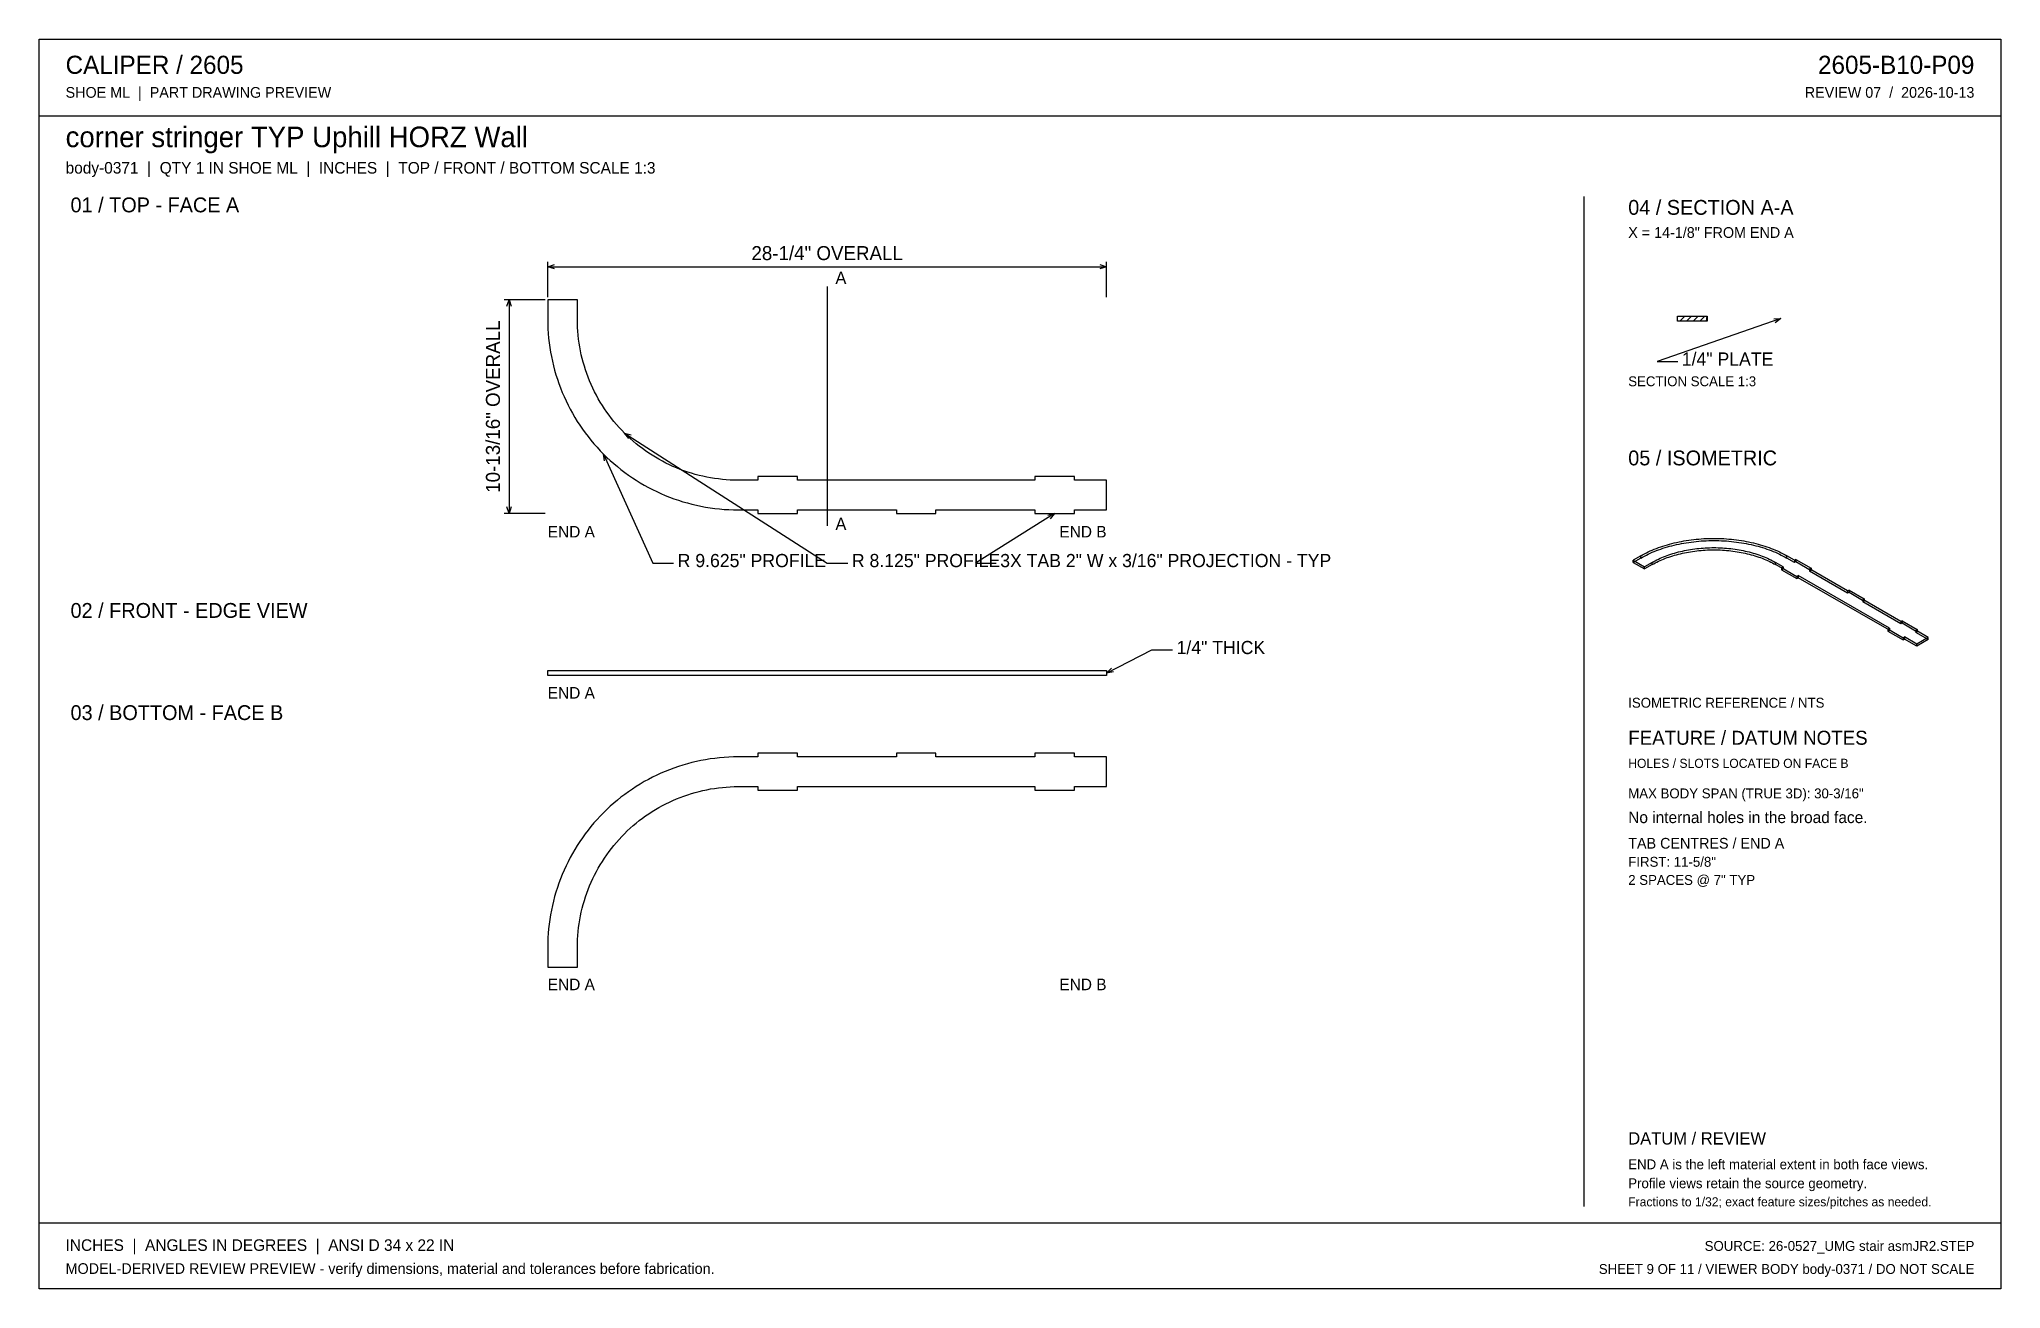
# Model space of a CAD drawing. Header units: inches. Extents: x 1.4 to 100.6, y 1.4 to 64.6.
import ezdxf
from ezdxf.enums import TextEntityAlignment as Align

# ---------------------------------------------------------------- set-up
doc = ezdxf.new("R2010")
doc.units = ezdxf.units.IN
doc.header["$MEASUREMENT"] = 0

msp = doc.modelspace()

# ---------------------------------------------------------------- linework, layer by layer
at = {"layer": 'ANNOTATION'}
for p, q in [((27.125, 51.542), (27.125, 53.333)), ((27.125, 53.083), (27.458, 53.188)), ((27.125, 53.083), (55.375, 53.083)), ((27.458, 52.979), (27.125, 53.083)), ((55.042, 53.188), (55.375, 53.083)), ((55.375, 53.083), (55.042, 52.979)), ((55.375, 51.542), (55.375, 53.333)), ((41.25, 52.083), (41.25, 39.979)), ((27, 51.417), (24.917, 51.417)), ((25.062, 51.083), (25.167, 51.417)), ((25.167, 51.417), (25.167, 40.604)), ((25.167, 51.417), (25.271, 51.083)), ((89.458, 50.458), (83.208, 48.292)), ((89.109, 50.448), (89.458, 50.458)), ((89.458, 50.458), (89.178, 50.251)), ((83.208, 48.292), (84.25, 48.292)), ((31.005, 44.671), (41.25, 38.104)), ((31.229, 44.404), (31.005, 44.671)), ((31.005, 44.671), (31.342, 44.579)), ((29.944, 43.611), (32.444, 38.104)), ((29.987, 43.264), (29.944, 43.611)), ((29.944, 43.611), (30.177, 43.35)), ((25.167, 40.604), (25.062, 40.937)), ((25.271, 40.937), (25.167, 40.604)), ((27, 40.604), (24.917, 40.604)), ((52.75, 40.604), (48.75, 38.104)), ((52.412, 40.516), (52.75, 40.604)), ((52.75, 40.604), (52.523, 40.339)), ((32.444, 38.104), (33.486, 38.104)), ((41.25, 38.104), (42.292, 38.104)), ((48.75, 38.104), (49.792, 38.104)), ((55.375, 32.542), (57.667, 33.708)), ((55.375, 32.542), (55.625, 32.786)), ((57.667, 33.708), (58.708, 33.708)), ((55.719, 32.6), (55.375, 32.542))]:
    msp.add_line(p, q, dxfattribs=at)
at = {"layer": 'OUTLINE'}
for p, q in [((1.417, 64.583), (100.583, 64.583)), ((1.417, 1.417), (1.417, 64.583)), ((100.583, 64.583), (100.583, 1.417)), ((1.417, 60.708), (100.583, 60.708)), ((79.5, 56.625), (79.5, 5.583)), ((28.625, 51.417), (27.125, 51.417)), ((27.125, 51.417), (27.125, 50.417)), ((28.625, 50.417), (28.625, 51.417)), ((84.24, 50.583), (85.74, 50.583)), ((84.24, 50.333), (84.24, 50.583)), ((84.365, 50.333), (84.615, 50.583)), ((84.698, 50.333), (84.948, 50.583)), ((85.031, 50.333), (85.281, 50.583)), ((85.365, 50.333), (85.615, 50.583)), ((85.698, 50.333), (85.74, 50.583)), ((85.74, 50.583), (85.74, 50.333)), ((27.125, 50.417), (27.128, 50.18)), ((27.128, 50.18), (27.137, 49.944)), ((27.137, 49.944), (27.151, 49.709)), ((27.151, 49.709), (27.171, 49.473)), ((28.627, 50.217), (28.625, 50.417)), ((28.635, 50.018), (28.627, 50.217)), ((28.647, 49.819), (28.635, 50.018)), ((28.664, 49.62), (28.647, 49.819)), ((28.686, 49.422), (28.664, 49.62)), ((85.74, 50.333), (84.24, 50.333)), ((27.171, 49.473), (27.197, 49.238)), ((27.197, 49.238), (27.229, 49.004)), ((27.229, 49.004), (27.267, 48.771)), ((27.267, 48.771), (27.31, 48.539)), ((28.713, 49.224), (28.686, 49.422)), ((28.745, 49.028), (28.713, 49.224)), ((28.781, 48.832), (28.745, 49.028)), ((28.822, 48.636), (28.781, 48.832)), ((28.868, 48.442), (28.822, 48.636)), ((27.31, 48.539), (27.359, 48.308)), ((27.359, 48.308), (27.413, 48.078)), ((27.413, 48.078), (27.474, 47.85)), ((27.474, 47.85), (27.539, 47.623)), ((27.539, 47.623), (27.611, 47.397)), ((28.919, 48.25), (28.868, 48.442)), ((28.975, 48.058), (28.919, 48.25)), ((29.035, 47.868), (28.975, 48.058)), ((29.1, 47.679), (29.035, 47.868)), ((29.169, 47.493), (29.1, 47.679)), ((27.611, 47.397), (27.688, 47.174)), ((27.688, 47.174), (27.77, 46.953)), ((27.77, 46.953), (27.858, 46.733)), ((27.858, 46.733), (27.951, 46.516)), ((29.243, 47.307), (29.169, 47.493)), ((29.322, 47.124), (29.243, 47.307)), ((29.405, 46.943), (29.322, 47.124)), ((29.493, 46.764), (29.405, 46.943)), ((29.584, 46.587), (29.493, 46.764)), ((27.951, 46.516), (28.049, 46.301)), ((28.049, 46.301), (28.153, 46.089)), ((28.153, 46.089), (28.262, 45.879)), ((28.262, 45.879), (28.375, 45.673)), ((28.375, 45.673), (28.494, 45.468)), ((29.681, 46.412), (29.584, 46.587)), ((29.781, 46.24), (29.681, 46.412)), ((29.886, 46.07), (29.781, 46.24)), ((29.994, 45.903), (29.886, 46.07)), ((30.107, 45.738), (29.994, 45.903)), ((30.224, 45.577), (30.107, 45.738)), ((28.494, 45.468), (28.618, 45.267)), ((28.618, 45.267), (28.747, 45.069)), ((28.747, 45.069), (28.881, 44.875)), ((28.881, 44.875), (29.019, 44.683)), ((29.019, 44.683), (29.162, 44.495)), ((30.345, 45.418), (30.224, 45.577)), ((30.469, 45.262), (30.345, 45.418)), ((30.598, 45.11), (30.469, 45.262)), ((30.73, 44.96), (30.598, 45.11)), ((30.865, 44.814), (30.73, 44.96)), ((31.005, 44.671), (30.865, 44.814)), ((31.147, 44.532), (31.005, 44.671)), ((29.162, 44.495), (29.31, 44.311)), ((29.31, 44.311), (29.462, 44.13)), ((29.462, 44.13), (29.618, 43.953)), ((29.618, 43.953), (29.779, 43.78)), ((29.779, 43.78), (29.944, 43.611)), ((31.294, 44.396), (31.147, 44.532)), ((31.443, 44.264), (31.294, 44.396)), ((31.596, 44.136), (31.443, 44.264)), ((31.751, 44.011), (31.596, 44.136)), ((31.91, 43.891), (31.751, 44.011)), ((32.072, 43.774), (31.91, 43.891)), ((32.236, 43.661), (32.072, 43.774)), ((32.403, 43.552), (32.236, 43.661)), ((29.944, 43.611), (30.113, 43.446)), ((30.113, 43.446), (30.286, 43.285)), ((30.286, 43.285), (30.463, 43.129)), ((30.463, 43.129), (30.644, 42.976)), ((30.644, 42.976), (30.828, 42.829)), ((30.828, 42.829), (31.016, 42.686)), ((31.016, 42.686), (31.208, 42.547)), ((32.573, 43.448), (32.403, 43.552)), ((32.745, 43.347), (32.573, 43.448)), ((32.92, 43.251), (32.745, 43.347)), ((33.097, 43.159), (32.92, 43.251)), ((33.276, 43.072), (33.097, 43.159)), ((33.457, 42.989), (33.276, 43.072)), ((33.641, 42.91), (33.457, 42.989)), ((33.826, 42.836), (33.641, 42.91)), ((34.013, 42.767), (33.826, 42.836)), ((34.201, 42.702), (34.013, 42.767)), ((34.391, 42.642), (34.201, 42.702)), ((31.208, 42.547), (31.403, 42.414)), ((31.403, 42.414), (31.601, 42.285)), ((31.601, 42.285), (31.802, 42.161)), ((31.802, 42.161), (32.006, 42.042)), ((32.006, 42.042), (32.213, 41.928)), ((32.213, 41.928), (32.422, 41.819)), ((32.422, 41.819), (32.635, 41.716)), ((32.635, 41.716), (32.85, 41.617)), ((34.583, 42.586), (34.391, 42.642)), ((34.776, 42.535), (34.583, 42.586)), ((34.97, 42.489), (34.776, 42.535)), ((35.165, 42.448), (34.97, 42.489)), ((35.361, 42.411), (35.165, 42.448)), ((35.558, 42.38), (35.361, 42.411)), ((35.755, 42.353), (35.558, 42.38)), ((35.954, 42.331), (35.755, 42.353)), ((36.152, 42.314), (35.954, 42.331)), ((36.351, 42.301), (36.152, 42.314)), ((36.551, 42.294), (36.351, 42.301)), ((36.75, 42.292), (36.551, 42.294)), ((37.75, 42.292), (36.75, 42.292)), ((39.75, 42.479), (37.75, 42.479)), ((37.75, 42.479), (37.75, 42.292)), ((39.75, 42.292), (39.75, 42.479)), ((51.75, 42.292), (39.75, 42.292)), ((53.75, 42.479), (51.75, 42.479)), ((51.75, 42.479), (51.75, 42.292)), ((53.75, 42.292), (53.75, 42.479)), ((55.375, 42.292), (53.75, 42.292)), ((55.375, 40.792), (55.375, 42.292)), ((32.85, 41.617), (33.067, 41.524)), ((33.067, 41.524), (33.286, 41.437)), ((33.286, 41.437), (33.507, 41.354)), ((33.507, 41.354), (33.731, 41.277)), ((33.731, 41.277), (33.956, 41.206)), ((33.956, 41.206), (34.183, 41.14)), ((34.183, 41.14), (34.411, 41.08)), ((34.411, 41.08), (34.641, 41.026)), ((34.641, 41.026), (34.872, 40.977)), ((34.872, 40.977), (35.104, 40.933)), ((35.104, 40.933), (35.338, 40.896)), ((35.338, 40.896), (35.572, 40.864)), ((35.572, 40.864), (35.807, 40.838)), ((35.807, 40.838), (36.042, 40.818)), ((36.042, 40.818), (36.278, 40.803)), ((36.278, 40.803), (36.514, 40.795)), ((36.514, 40.795), (36.75, 40.792)), ((36.75, 40.792), (37.75, 40.792)), ((37.75, 40.792), (37.75, 40.604)), ((39.75, 40.604), (39.75, 40.792)), ((39.75, 40.792), (44.75, 40.792)), ((44.75, 40.792), (44.75, 40.604)), ((46.75, 40.604), (46.75, 40.792)), ((46.75, 40.792), (51.75, 40.792)), ((51.75, 40.792), (51.75, 40.604)), ((53.75, 40.604), (53.75, 40.792)), ((53.75, 40.792), (55.375, 40.792)), ((37.75, 40.604), (39.75, 40.604)), ((44.75, 40.604), (46.75, 40.604)), ((51.75, 40.604), (53.75, 40.604)), ((82.763, 38.667), (82.864, 38.713)), ((82.864, 38.713), (82.966, 38.758)), ((82.966, 38.758), (83.069, 38.801)), ((82.966, 38.647), (83.069, 38.69)), ((83.069, 38.801), (83.175, 38.843)), ((83.069, 38.69), (83.175, 38.732)), ((83.175, 38.843), (83.283, 38.883)), ((83.175, 38.732), (83.283, 38.773)), ((83.283, 38.883), (83.392, 38.922)), ((83.283, 38.773), (83.392, 38.811)), ((83.392, 38.922), (83.503, 38.959)), ((83.392, 38.811), (83.503, 38.849)), ((83.503, 38.959), (83.615, 38.995)), ((83.503, 38.849), (83.615, 38.884)), ((83.615, 38.995), (83.729, 39.029)), ((83.615, 38.884), (83.729, 38.918)), ((83.729, 39.029), (83.844, 39.062)), ((83.729, 38.918), (83.844, 38.951)), ((83.844, 39.062), (83.96, 39.093)), ((83.844, 38.951), (83.96, 38.982)), ((83.96, 39.093), (84.078, 39.122)), ((83.96, 38.982), (84.078, 39.011)), ((84.078, 39.122), (84.197, 39.149)), ((84.078, 39.011), (84.197, 39.038)), ((84.197, 39.149), (84.317, 39.175)), ((84.197, 39.038), (84.317, 39.064)), ((84.29, 38.663), (84.39, 38.688)), ((84.317, 39.175), (84.439, 39.199)), ((84.317, 39.064), (84.439, 39.088)), ((84.39, 38.688), (84.49, 38.711)), ((84.439, 39.199), (84.561, 39.221)), ((84.439, 39.088), (84.561, 39.111)), ((84.49, 38.711), (84.592, 38.732)), ((84.561, 39.221), (84.684, 39.242)), ((84.561, 39.111), (84.684, 39.131)), ((84.592, 38.732), (84.694, 38.753)), ((84.684, 39.242), (84.808, 39.261)), ((84.684, 39.131), (84.808, 39.15)), ((84.694, 38.753), (84.797, 38.772)), ((84.797, 38.772), (84.901, 38.789)), ((84.797, 38.661), (84.901, 38.678)), ((84.808, 39.261), (84.933, 39.278)), ((84.808, 39.15), (84.933, 39.167)), ((84.901, 38.789), (85.006, 38.805)), ((84.901, 38.678), (85.006, 38.694)), ((84.933, 39.278), (85.058, 39.293)), ((84.933, 39.167), (85.058, 39.183)), ((85.006, 38.805), (85.111, 38.819)), ((85.006, 38.694), (85.111, 38.709)), ((85.058, 39.293), (85.184, 39.307)), ((85.058, 39.183), (85.184, 39.196)), ((85.111, 38.819), (85.217, 38.832)), ((85.111, 38.709), (85.217, 38.722)), ((85.184, 39.307), (85.311, 39.319)), ((85.184, 39.196), (85.311, 39.208)), ((85.217, 38.832), (85.323, 38.844)), ((85.217, 38.722), (85.323, 38.733)), ((85.311, 39.319), (85.438, 39.329)), ((85.311, 39.208), (85.438, 39.218)), ((85.323, 38.844), (85.43, 38.854)), ((85.323, 38.733), (85.43, 38.743)), ((85.43, 38.854), (85.537, 38.862)), ((85.43, 38.743), (85.537, 38.751)), ((85.438, 39.329), (85.565, 39.337)), ((85.438, 39.218), (85.565, 39.226)), ((85.537, 38.862), (85.645, 38.869)), ((85.537, 38.751), (85.645, 38.758)), ((85.565, 39.337), (85.693, 39.343)), ((85.565, 39.226), (85.693, 39.232)), ((85.645, 38.869), (85.753, 38.874)), ((85.645, 38.758), (85.753, 38.764)), ((85.693, 39.343), (85.821, 39.348)), ((85.693, 39.232), (85.821, 39.237)), ((85.753, 38.874), (85.861, 38.878)), ((85.753, 38.764), (85.861, 38.767)), ((85.821, 39.348), (85.949, 39.35)), ((85.821, 39.237), (85.949, 39.24)), ((85.861, 38.878), (85.969, 38.881)), ((85.861, 38.767), (85.969, 38.77)), ((85.949, 39.35), (86.077, 39.351)), ((85.949, 39.24), (86.077, 39.24)), ((85.969, 38.881), (86.077, 38.881)), ((85.969, 38.77), (86.077, 38.771)), ((86.077, 39.351), (86.205, 39.35)), ((86.077, 39.24), (86.205, 39.24)), ((86.077, 38.881), (86.185, 38.881)), ((86.077, 38.771), (86.185, 38.77)), ((86.185, 38.881), (86.293, 38.878)), ((86.185, 38.77), (86.293, 38.767)), ((86.205, 39.35), (86.333, 39.348)), ((86.205, 39.24), (86.333, 39.237)), ((86.293, 38.878), (86.401, 38.874)), ((86.293, 38.767), (86.401, 38.764)), ((86.333, 39.348), (86.461, 39.343)), ((86.333, 39.237), (86.461, 39.232)), ((86.401, 38.874), (86.509, 38.869)), ((86.401, 38.764), (86.509, 38.758)), ((86.461, 39.343), (86.589, 39.337)), ((86.461, 39.232), (86.589, 39.226)), ((86.509, 38.869), (86.617, 38.862)), ((86.509, 38.758), (86.617, 38.751)), ((86.589, 39.337), (86.716, 39.329)), ((86.589, 39.226), (86.716, 39.218)), ((86.617, 38.862), (86.724, 38.854)), ((86.617, 38.751), (86.724, 38.743)), ((86.716, 39.329), (86.843, 39.319)), ((86.716, 39.218), (86.843, 39.208)), ((86.724, 38.854), (86.831, 38.844)), ((86.724, 38.743), (86.831, 38.733)), ((86.831, 38.844), (86.937, 38.832)), ((86.831, 38.733), (86.937, 38.722)), ((86.843, 39.319), (86.97, 39.307)), ((86.843, 39.208), (86.97, 39.196)), ((86.937, 38.832), (87.043, 38.819)), ((86.937, 38.722), (87.043, 38.709)), ((86.97, 39.307), (87.096, 39.293)), ((86.97, 39.196), (87.096, 39.183)), ((87.043, 38.819), (87.148, 38.805)), ((87.043, 38.709), (87.148, 38.694)), ((87.096, 39.293), (87.221, 39.278)), ((87.096, 39.183), (87.221, 39.167)), ((87.148, 38.805), (87.253, 38.789)), ((87.148, 38.694), (87.253, 38.678)), ((87.221, 39.278), (87.346, 39.261)), ((87.221, 39.167), (87.346, 39.15)), ((87.253, 38.789), (87.357, 38.772)), ((87.253, 38.678), (87.357, 38.661)), ((87.346, 39.261), (87.47, 39.242)), ((87.346, 39.15), (87.47, 39.131)), ((87.357, 38.772), (87.46, 38.753)), ((87.46, 38.753), (87.562, 38.732)), ((87.47, 39.242), (87.593, 39.221)), ((87.47, 39.131), (87.593, 39.111)), ((87.562, 38.732), (87.664, 38.711)), ((87.593, 39.221), (87.715, 39.199)), ((87.593, 39.111), (87.715, 39.088)), ((87.664, 38.711), (87.764, 38.688)), ((87.715, 39.199), (87.836, 39.175)), ((87.715, 39.088), (87.836, 39.064)), ((87.764, 38.688), (87.864, 38.663)), ((87.836, 39.175), (87.957, 39.149)), ((87.836, 39.064), (87.957, 39.038)), ((87.957, 39.149), (88.076, 39.122)), ((87.957, 39.038), (88.076, 39.011)), ((88.076, 39.122), (88.193, 39.093)), ((88.076, 39.011), (88.193, 38.982)), ((88.193, 39.093), (88.31, 39.062)), ((88.193, 38.982), (88.31, 38.951)), ((88.31, 39.062), (88.425, 39.029)), ((88.31, 38.951), (88.425, 38.918)), ((88.425, 39.029), (88.539, 38.995)), ((88.425, 38.918), (88.539, 38.884)), ((88.539, 38.995), (88.651, 38.959)), ((88.539, 38.884), (88.651, 38.849)), ((88.651, 38.959), (88.762, 38.922)), ((88.651, 38.849), (88.762, 38.811)), ((88.762, 38.922), (88.871, 38.883)), ((88.762, 38.811), (88.871, 38.773)), ((88.871, 38.883), (88.979, 38.843)), ((88.871, 38.773), (88.979, 38.732)), ((88.979, 38.843), (89.084, 38.801)), ((88.979, 38.732), (89.084, 38.69)), ((89.084, 38.801), (89.188, 38.758)), ((89.084, 38.69), (89.188, 38.647)), ((89.188, 38.758), (89.29, 38.713)), ((89.29, 38.713), (89.39, 38.667)), ((82.384, 38.468), (82, 38.246)), ((82.384, 38.357), (82, 38.136)), ((82, 38.136), (82, 38.246)), ((82, 38.246), (82.576, 37.914)), ((82, 38.136), (82.576, 37.803)), ((82.384, 38.468), (82.475, 38.52)), ((82.384, 38.357), (82.384, 38.468)), ((82.384, 38.357), (82.475, 38.409)), ((82.475, 38.52), (82.569, 38.57)), ((82.475, 38.409), (82.569, 38.459)), ((82.569, 38.57), (82.665, 38.619)), ((82.569, 38.459), (82.665, 38.508)), ((82.959, 38.136), (82.576, 37.914)), ((82.959, 38.025), (82.576, 37.803)), ((82.576, 37.803), (82.576, 37.914)), ((82.665, 38.619), (82.763, 38.667)), ((82.665, 38.508), (82.763, 38.556)), ((82.763, 38.556), (82.864, 38.602)), ((82.864, 38.602), (82.966, 38.647)), ((82.959, 38.136), (83.037, 38.179)), ((82.959, 38.025), (82.959, 38.136)), ((82.959, 38.025), (83.037, 38.069)), ((83.037, 38.179), (83.116, 38.222)), ((83.037, 38.069), (83.116, 38.111)), ((83.116, 38.222), (83.197, 38.263)), ((83.116, 38.111), (83.197, 38.152)), ((83.197, 38.263), (83.28, 38.303)), ((83.197, 38.152), (83.28, 38.193)), ((83.28, 38.303), (83.364, 38.343)), ((83.28, 38.193), (83.364, 38.232)), ((83.364, 38.343), (83.45, 38.38)), ((83.364, 38.232), (83.45, 38.27)), ((83.45, 38.38), (83.538, 38.417)), ((83.45, 38.27), (83.538, 38.306)), ((83.538, 38.417), (83.627, 38.452)), ((83.538, 38.306), (83.627, 38.342)), ((83.627, 38.452), (83.718, 38.486)), ((83.627, 38.342), (83.718, 38.376)), ((83.718, 38.486), (83.81, 38.519)), ((83.718, 38.376), (83.81, 38.408)), ((83.81, 38.519), (83.904, 38.551)), ((83.81, 38.408), (83.904, 38.44)), ((83.904, 38.551), (83.999, 38.581)), ((83.904, 38.44), (83.999, 38.47)), ((83.999, 38.581), (84.095, 38.609)), ((83.999, 38.47), (84.095, 38.499)), ((84.095, 38.609), (84.192, 38.637)), ((84.095, 38.499), (84.192, 38.526)), ((84.192, 38.637), (84.29, 38.663)), ((84.192, 38.526), (84.29, 38.552)), ((84.29, 38.552), (84.39, 38.577)), ((84.39, 38.577), (84.49, 38.6)), ((84.49, 38.6), (84.592, 38.622)), ((84.592, 38.622), (84.694, 38.642)), ((84.694, 38.642), (84.797, 38.661)), ((87.357, 38.661), (87.46, 38.642)), ((87.46, 38.642), (87.562, 38.622)), ((87.562, 38.622), (87.664, 38.6)), ((87.664, 38.6), (87.764, 38.577)), ((87.764, 38.577), (87.864, 38.552)), ((87.864, 38.663), (87.962, 38.637)), ((87.864, 38.552), (87.962, 38.526)), ((87.962, 38.637), (88.059, 38.609)), ((87.962, 38.526), (88.059, 38.499)), ((88.059, 38.609), (88.155, 38.581)), ((88.059, 38.499), (88.155, 38.47)), ((88.155, 38.581), (88.25, 38.551)), ((88.155, 38.47), (88.25, 38.44)), ((88.25, 38.551), (88.344, 38.519)), ((88.25, 38.44), (88.344, 38.408)), ((88.344, 38.519), (88.436, 38.486)), ((88.344, 38.408), (88.436, 38.376)), ((88.436, 38.486), (88.526, 38.452)), ((88.436, 38.376), (88.526, 38.342)), ((88.526, 38.452), (88.616, 38.417)), ((88.526, 38.342), (88.616, 38.306)), ((88.616, 38.417), (88.703, 38.38)), ((88.616, 38.306), (88.703, 38.27)), ((88.703, 38.38), (88.789, 38.343)), ((88.703, 38.27), (88.789, 38.232)), ((88.789, 38.343), (88.874, 38.303)), ((88.789, 38.232), (88.874, 38.193)), ((88.874, 38.303), (88.957, 38.263)), ((88.874, 38.193), (88.957, 38.152)), ((88.957, 38.263), (89.038, 38.222)), ((88.957, 38.152), (89.038, 38.111)), ((89.038, 38.222), (89.117, 38.179)), ((89.038, 38.111), (89.117, 38.069)), ((89.117, 38.179), (89.195, 38.136)), ((89.117, 38.069), (89.195, 38.025)), ((89.188, 38.647), (89.29, 38.602)), ((89.578, 37.914), (89.195, 38.136)), ((89.195, 38.025), (89.195, 38.136)), ((89.578, 37.803), (89.195, 38.025)), ((89.29, 38.602), (89.39, 38.556)), ((89.39, 38.667), (89.488, 38.619)), ((89.39, 38.556), (89.488, 38.508)), ((89.488, 38.619), (89.584, 38.57)), ((89.488, 38.508), (89.584, 38.459)), ((89.506, 37.873), (89.578, 37.914)), ((89.506, 37.873), (90.274, 37.43)), ((89.506, 37.873), (89.506, 37.762)), ((89.506, 37.762), (89.578, 37.803)), ((89.506, 37.762), (90.274, 37.319)), ((89.578, 37.914), (89.578, 37.803)), ((89.584, 38.57), (89.678, 38.52)), ((89.584, 38.459), (89.678, 38.409)), ((89.678, 38.52), (89.77, 38.468)), ((89.678, 38.409), (89.77, 38.357)), ((90.154, 38.246), (89.77, 38.468)), ((89.77, 38.357), (89.77, 38.468)), ((90.154, 38.136), (89.77, 38.357)), ((90.226, 38.288), (90.154, 38.246)), ((90.154, 38.246), (90.154, 38.136)), ((90.226, 38.177), (90.154, 38.136)), ((90.226, 38.288), (90.226, 38.177)), ((90.226, 38.288), (90.993, 37.845)), ((90.226, 38.177), (90.993, 37.734)), ((90.993, 37.845), (90.921, 37.803)), ((90.921, 37.803), (90.921, 37.693)), ((92.84, 36.696), (90.921, 37.803)), ((90.993, 37.734), (90.921, 37.693)), ((92.84, 36.585), (90.921, 37.693)), ((90.993, 37.845), (90.993, 37.734)), ((90.274, 37.43), (90.346, 37.471)), ((90.274, 37.43), (90.274, 37.319)), ((90.274, 37.319), (90.346, 37.36)), ((94.95, 34.813), (90.346, 37.471)), ((90.346, 37.471), (90.346, 37.36)), ((94.95, 34.702), (90.346, 37.36)), ((92.912, 36.737), (92.84, 36.696)), ((92.84, 36.696), (92.84, 36.585)), ((92.912, 36.737), (93.679, 36.294)), ((92.912, 36.737), (92.912, 36.626)), ((92.912, 36.626), (92.84, 36.585)), ((92.912, 36.626), (93.679, 36.183)), ((93.679, 36.294), (93.607, 36.253)), ((95.526, 35.145), (93.607, 36.253)), ((93.607, 36.253), (93.607, 36.142)), ((93.679, 36.183), (93.607, 36.142)), ((95.526, 35.034), (93.607, 36.142)), ((93.679, 36.294), (93.679, 36.183)), ((94.878, 34.771), (94.95, 34.813)), ((94.878, 34.771), (95.646, 34.328)), ((94.878, 34.771), (94.878, 34.66)), ((94.95, 34.813), (94.95, 34.702)), ((95.598, 35.186), (95.526, 35.145)), ((95.526, 35.145), (95.526, 35.034)), ((95.598, 35.076), (95.526, 35.034)), ((95.598, 35.186), (95.598, 35.076)), ((95.598, 35.186), (96.365, 34.743)), ((95.598, 35.076), (96.365, 34.633)), ((96.365, 34.743), (96.293, 34.702)), ((96.365, 34.743), (96.365, 34.633)), ((94.878, 34.66), (94.95, 34.702)), ((94.878, 34.66), (95.646, 34.217)), ((95.646, 34.328), (95.718, 34.37)), ((95.646, 34.328), (95.646, 34.217)), ((95.646, 34.217), (95.718, 34.259)), ((95.718, 34.37), (95.718, 34.259)), ((96.341, 34.01), (95.718, 34.37)), ((96.341, 33.899), (95.718, 34.259)), ((96.917, 34.342), (96.293, 34.702)), ((96.293, 34.702), (96.293, 34.591)), ((96.365, 34.633), (96.293, 34.591)), ((96.917, 34.231), (96.293, 34.591)), ((96.917, 34.342), (96.341, 34.01)), ((96.917, 34.231), (96.341, 33.899)), ((96.341, 33.899), (96.341, 34.01)), ((96.917, 34.231), (96.917, 34.342)), ((27.125, 32.667), (55.375, 32.667)), ((27.125, 32.417), (27.125, 32.667)), ((55.375, 32.417), (27.125, 32.417)), ((55.375, 32.667), (55.375, 32.417)), ((33.731, 27.816), (33.507, 27.739)), ((33.956, 27.888), (33.731, 27.816)), ((34.183, 27.953), (33.956, 27.888)), ((34.411, 28.014), (34.183, 27.953)), ((34.641, 28.068), (34.411, 28.014)), ((34.872, 28.117), (34.641, 28.068)), ((35.104, 28.16), (34.872, 28.117)), ((35.338, 28.198), (35.104, 28.16)), ((35.572, 28.23), (35.338, 28.198)), ((35.807, 28.256), (35.572, 28.23)), ((36.042, 28.276), (35.807, 28.256)), ((36.278, 28.29), (36.042, 28.276)), ((36.514, 28.299), (36.278, 28.29)), ((36.75, 28.302), (36.514, 28.299)), ((37.75, 28.302), (36.75, 28.302)), ((39.75, 28.49), (37.75, 28.49)), ((37.75, 28.49), (37.75, 28.302)), ((39.75, 28.302), (39.75, 28.49)), ((44.75, 28.302), (39.75, 28.302)), ((46.75, 28.49), (44.75, 28.49)), ((44.75, 28.49), (44.75, 28.302)), ((46.75, 28.302), (46.75, 28.49)), ((51.75, 28.302), (46.75, 28.302)), ((53.75, 28.49), (51.75, 28.49)), ((51.75, 28.49), (51.75, 28.302)), ((53.75, 28.302), (53.75, 28.49)), ((55.375, 28.302), (53.75, 28.302)), ((55.375, 26.802), (55.375, 28.302)), ((31.601, 26.809), (31.403, 26.68)), ((31.802, 26.933), (31.601, 26.809)), ((32.006, 27.052), (31.802, 26.933)), ((32.213, 27.166), (32.006, 27.052)), ((32.422, 27.274), (32.213, 27.166)), ((32.635, 27.378), (32.422, 27.274)), ((32.85, 27.476), (32.635, 27.378)), ((33.067, 27.569), (32.85, 27.476)), ((33.286, 27.657), (33.067, 27.569)), ((33.507, 27.739), (33.286, 27.657)), ((35.954, 26.763), (36.152, 26.78)), ((36.152, 26.78), (36.351, 26.792)), ((36.351, 26.792), (36.551, 26.8)), ((36.551, 26.8), (36.75, 26.802)), ((36.75, 26.802), (37.75, 26.802)), ((37.75, 26.802), (37.75, 26.615)), ((39.75, 26.615), (39.75, 26.802)), ((39.75, 26.802), (51.75, 26.802)), ((51.75, 26.802), (51.75, 26.615)), ((53.75, 26.615), (53.75, 26.802)), ((53.75, 26.802), (55.375, 26.802)), ((30.286, 25.809), (30.113, 25.648)), ((30.463, 25.965), (30.286, 25.809)), ((30.644, 26.117), (30.463, 25.965)), ((30.828, 26.265), (30.644, 26.117)), ((31.016, 26.408), (30.828, 26.265)), ((31.208, 26.546), (31.016, 26.408)), ((31.403, 26.68), (31.208, 26.546)), ((32.745, 25.747), (32.92, 25.843)), ((32.92, 25.843), (33.097, 25.935)), ((33.097, 25.935), (33.276, 26.022)), ((33.276, 26.022), (33.457, 26.105)), ((33.457, 26.105), (33.641, 26.184)), ((33.641, 26.184), (33.826, 26.258)), ((33.826, 26.258), (34.013, 26.327)), ((34.013, 26.327), (34.201, 26.392)), ((34.201, 26.392), (34.391, 26.452)), ((34.391, 26.452), (34.583, 26.508)), ((34.583, 26.508), (34.776, 26.559)), ((34.776, 26.559), (34.97, 26.605)), ((34.97, 26.605), (35.165, 26.646)), ((35.165, 26.646), (35.361, 26.682)), ((35.361, 26.682), (35.558, 26.714)), ((35.558, 26.714), (35.755, 26.741)), ((35.755, 26.741), (35.954, 26.763)), ((37.75, 26.615), (39.75, 26.615)), ((51.75, 26.615), (53.75, 26.615)), ((29.462, 24.964), (29.31, 24.783)), ((29.618, 25.141), (29.462, 24.964)), ((29.779, 25.314), (29.618, 25.141)), ((29.944, 25.483), (29.779, 25.314)), ((30.113, 25.648), (29.944, 25.483)), ((31.294, 24.697), (31.443, 24.829)), ((31.443, 24.829), (31.596, 24.958)), ((31.596, 24.958), (31.751, 25.082)), ((31.751, 25.082), (31.91, 25.203)), ((31.91, 25.203), (32.072, 25.32)), ((32.072, 25.32), (32.236, 25.433)), ((32.236, 25.433), (32.403, 25.542)), ((32.403, 25.542), (32.573, 25.646)), ((32.573, 25.646), (32.745, 25.747)), ((28.618, 23.826), (28.494, 23.625)), ((28.747, 24.024), (28.618, 23.826)), ((28.881, 24.219), (28.747, 24.024)), ((29.019, 24.411), (28.881, 24.219)), ((29.162, 24.599), (29.019, 24.411)), ((29.31, 24.783), (29.162, 24.599)), ((30.345, 23.676), (30.469, 23.832)), ((30.469, 23.832), (30.598, 23.984)), ((30.598, 23.984), (30.73, 24.133)), ((30.73, 24.133), (30.865, 24.28)), ((30.865, 24.28), (31.005, 24.422)), ((31.005, 24.422), (31.147, 24.562)), ((31.147, 24.562), (31.294, 24.697)), ((28.153, 23.005), (28.049, 22.792)), ((28.262, 23.214), (28.153, 23.005)), ((28.375, 23.421), (28.262, 23.214)), ((28.494, 23.625), (28.375, 23.421)), ((29.681, 22.682), (29.781, 22.854)), ((29.781, 22.854), (29.886, 23.024)), ((29.886, 23.024), (29.994, 23.191)), ((29.994, 23.191), (30.107, 23.356)), ((30.107, 23.356), (30.224, 23.517)), ((30.224, 23.517), (30.345, 23.676)), ((27.688, 21.92), (27.611, 21.696)), ((27.77, 22.141), (27.688, 21.92)), ((27.858, 22.36), (27.77, 22.141)), ((27.951, 22.578), (27.858, 22.36)), ((28.049, 22.792), (27.951, 22.578)), ((29.243, 21.786), (29.322, 21.97)), ((29.322, 21.97), (29.405, 22.151)), ((29.405, 22.151), (29.493, 22.33)), ((29.493, 22.33), (29.584, 22.507)), ((29.584, 22.507), (29.681, 22.682)), ((27.413, 21.016), (27.359, 20.786)), ((27.474, 21.244), (27.413, 21.016)), ((27.539, 21.471), (27.474, 21.244)), ((27.611, 21.696), (27.539, 21.471)), ((28.868, 20.651), (28.919, 20.844)), ((28.919, 20.844), (28.975, 21.036)), ((28.975, 21.036), (29.035, 21.226)), ((29.035, 21.226), (29.1, 21.414)), ((29.1, 21.414), (29.169, 21.601)), ((29.169, 21.601), (29.243, 21.786)), ((27.197, 19.855), (27.171, 19.62)), ((27.229, 20.089), (27.197, 19.855)), ((27.267, 20.323), (27.229, 20.089)), ((27.31, 20.555), (27.267, 20.323)), ((27.359, 20.786), (27.31, 20.555)), ((28.686, 19.672), (28.713, 19.869)), ((28.713, 19.869), (28.745, 20.066)), ((28.745, 20.066), (28.781, 20.262)), ((28.781, 20.262), (28.822, 20.457)), ((28.822, 20.457), (28.868, 20.651)), ((27.128, 18.913), (27.125, 18.677)), ((27.137, 19.149), (27.128, 18.913)), ((27.151, 19.385), (27.137, 19.149)), ((27.171, 19.62), (27.151, 19.385)), ((28.625, 18.677), (28.627, 18.876)), ((28.627, 18.876), (28.635, 19.076)), ((28.635, 19.076), (28.647, 19.275)), ((28.647, 19.275), (28.664, 19.473)), ((28.664, 19.473), (28.686, 19.672)), ((27.125, 18.677), (27.125, 17.677)), ((28.625, 17.677), (28.625, 18.677)), ((27.125, 17.677), (28.625, 17.677)), ((1.417, 4.75), (100.583, 4.75)), ((100.583, 1.417), (1.417, 1.417))]:
    msp.add_line(p, q, dxfattribs=at)

# ---------------------------------------------------------------- texts
at = {"layer": 'ANNOTATION'}
for s, height, p in [('CALIPER / 2605', 0.91667, (2.75, 62.833)), ('SHOE ML  |  PART DRAWING PREVIEW', 0.54167, (2.75, 61.625)), ('corner stringer TYP Uphill HORZ Wall', 1.04167, (2.75, 59.125)), ('body-0371  |  QTY 1 IN SHOE ML  |  INCHES  |  TOP / FRONT / BOTTOM SCALE 1:3', 0.58333, (2.75, 57.792)), ('01 / TOP - FACE A', 0.75, (3, 55.833)), ('04 / SECTION A-A', 0.75, (81.75, 55.708)), ('X = 14-1/8" FROM END A', 0.54167, (81.75, 54.542)), ('A', 0.625, (41.667, 52.208)), ('1/4" PLATE', 0.6667, (84.458, 48.083)), ('SECTION SCALE 1:3', 0.5, (81.75, 47.042)), ('05 / ISOMETRIC', 0.75, (81.75, 43.042)), ('END A', 0.5833, (27.125, 39.396)), ('A', 0.625, (41.667, 39.771)), ('R 9.625" PROFILE', 0.66667, (33.694, 37.896)), ('R 8.125" PROFILE', 0.66667, (42.5, 37.896)), ('3X TAB 2" W x 3/16" PROJECTION - TYP', 0.66667, (50, 37.896)), ('02 / FRONT - EDGE VIEW', 0.75, (3, 35.333)), ('1/4" THICK', 0.6667, (58.917, 33.5)), ('END A', 0.5833, (27.125, 31.25)), ('03 / BOTTOM - FACE B', 0.75, (3, 30.167)), ('ISOMETRIC REFERENCE / NTS', 0.5, (81.75, 30.792)), ('FEATURE / DATUM NOTES', 0.70833, (81.75, 28.917)), ('HOLES / SLOTS LOCATED ON FACE B', 0.45833, (81.75, 27.75)), ('MAX BODY SPAN (TRUE 3D): 30-3/16"', 0.5, (81.75, 26.208)), ('No internal holes in the broad face.', 0.58333, (81.75, 24.958)), ('TAB CENTRES / END A', 0.54167, (81.75, 23.667)), ('FIRST: 11-5/8"', 0.5, (81.75, 22.75)), ('2 SPACES @ 7" TYP', 0.5, (81.75, 21.833)), ('END A', 0.5833, (27.125, 16.51)), ('DATUM / REVIEW', 0.625, (81.75, 8.708)), ('END A is the left material extent in both face views.', 0.5, (81.75, 7.458)), ('Profile views retain the source geometry.', 0.5, (81.75, 6.5)), ('Fractions to 1/32; exact feature sizes/pitches as needed.', 0.45833, (81.75, 5.583)), ('INCHES  |  ANGLES IN DEGREES  |  ANSI D 34 x 22 IN', 0.58333, (2.75, 3.333)), ('MODEL-DERIVED REVIEW PREVIEW - verify dimensions, material and tolerances before fabrication.', 0.54167, (2.75, 2.167))]:
    msp.add_text(s, height=height, dxfattribs=at).set_placement(p)
for s, height, p in [('2605-B10-P09', 0.91667, (99.25, 62.833)), ('REVIEW 07  /  2026-10-13', 0.54167, (99.25, 61.625)), ('END B', 0.5833, (55.375, 39.396)), ('END B', 0.5833, (55.375, 16.51)), ('SOURCE: 26-0527_UMG stair asmJR2.STEP', 0.5, (99.25, 3.333)), ('SHEET 9 OF 11 / VIEWER BODY body-0371 / DO NOT SCALE', 0.5, (99.25, 2.167))]:
    msp.add_text(s, height=height, dxfattribs=at).set_placement(p, align=Align.RIGHT)
msp.add_text('28-1/4" OVERALL', height=0.70833, dxfattribs=at).set_placement((41.25, 53.417), align=Align.CENTER)
msp.add_text('10-13/16" OVERALL', height=0.70833, rotation=90, dxfattribs=at).set_placement((24.708, 46.01), align=Align.CENTER)

doc.saveas('drawing.dxf')
